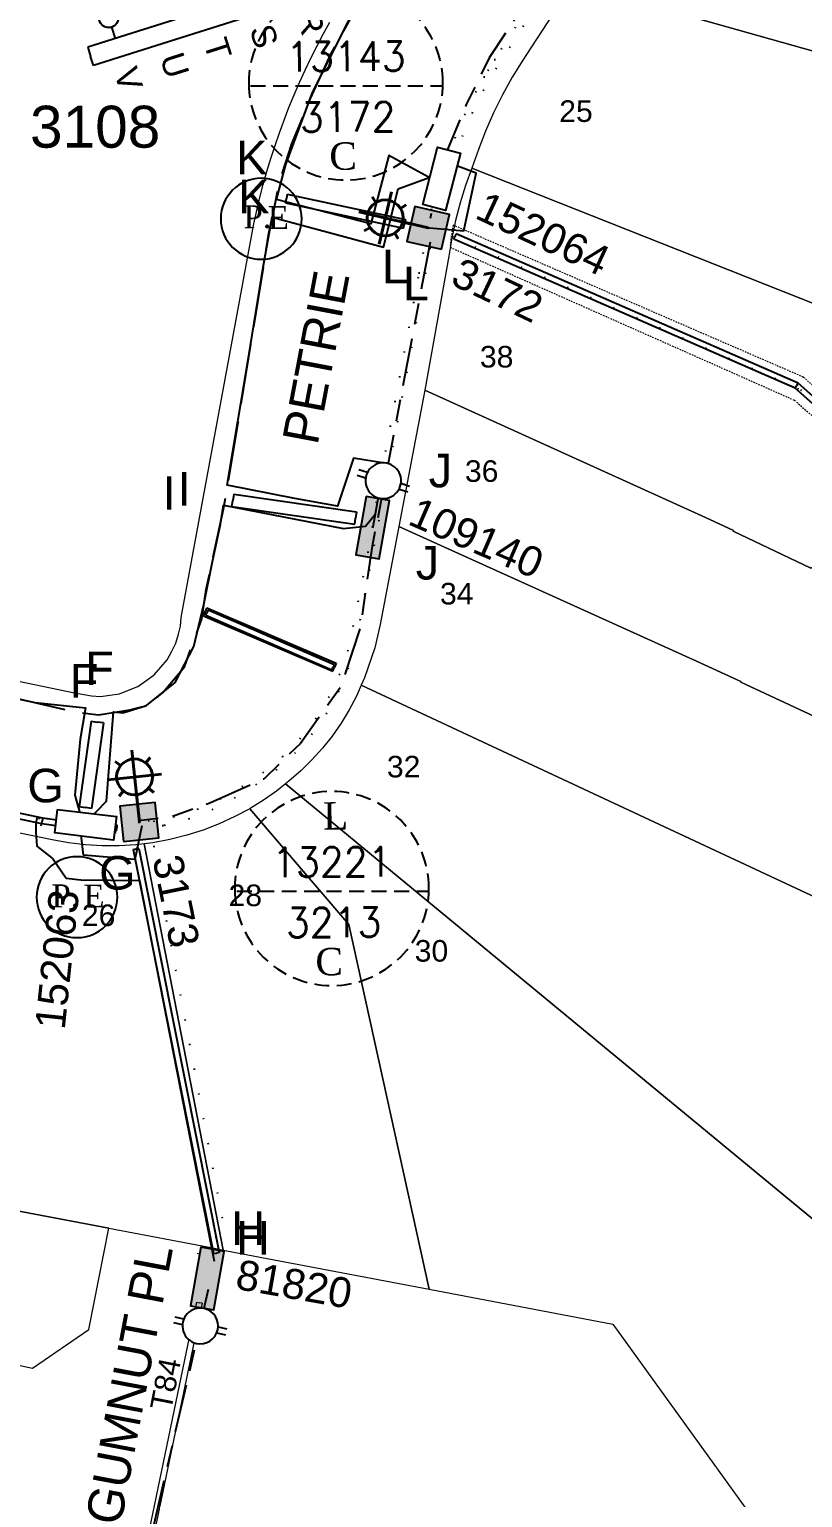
# Model space of a CAD drawing. Header units: metres. Extents: x -1 to 596445, y -2 to 12531291.
# Drawn here: x 298031.9 to 298096.4, y 6265436 to 6265558.5 of the extents above; entities that cross this region are included whole.
import ezdxf
from ezdxf.enums import TextEntityAlignment as Align

# ---------------------------------------------------------------- set-up
doc = ezdxf.new("R2010")
doc.units = ezdxf.units.M
for name, pattern in [('Cable Exist UG', [8.2, 4, -1.2, 1.8, -1.2]), ('Cable Remove', [2, 0, -2]), ('HIDDEN', [0.375, 0.25, -0.125]), ('HIDDEN2', [0.1875, 0.125, -0.0625]), ('IE Trench LV', [6.5, 5, -1.5]), ('IECLCHAINA', [8.2, 4, -1.2, 1.8, -1.2])]:
    doc.linetypes.add(name, pattern=pattern)
doc.layers.get('0').update_dxf_attribs({"color": 6})
for name, color, linetype in [('_User_LV_Exist', 7, 'Continuous'), ('Duct_SP_NEW', 2, 'Continuous'), ('Equip_LV_EXT', 7, 'Continuous'), ('Equip_LV_NEW', 2, 'Continuous'), ('Equip_SP_SL_EXT', 7, 'Continuous'), ('Mains_LV_EXT', 7, 'Continuous'), ('Mains_LV_NEW_T84', 2, 'Continuous'), ('Mains_SL_EXT', 7, 'Continuous'), ('Notes', 7, 'Continuous'), ('Notes_LV_MISC', 7, 'Continuous'), ('Notes_SL_MISC', 7, 'Continuous'), ('Notes_SP_MISC', 7, 'Continuous'), ('Sub_LV_EXT', 7, 'Continuous'), ('SupportsUG_SP_LV_EXT', 7, 'Continuous'), ('SupportsUG_SP_LV_NEW', 2, 'Continuous'), ('SupportsUG_SP_LV_SL_EXT', 7, 'Continuous'), ('Trench_SP_NEW', 2, 'Continuous'), ('UG_Details_SP_MISC', 7, 'Continuous')]:
    doc.layers.add(name, color=color, linetype=linetype)
doc.layers.add('Cadastre Land Parcels_SP_EXT', color=9, linetype='Continuous', lineweight=5)
doc.layers.add('Cadastre Other Property_SP_EXT', color=9, linetype='HIDDEN', lineweight=5)
doc.styles.add('AR12', font='Simplex')
doc.styles.add('COLUMN_LABEL', font='arial.ttf')
doc.styles.add('iecARIAL', font='arial.ttf', dxfattribs={"height": 2})
doc.styles.add('iecNAME', font='times.ttf')
doc.styles.add('ITALICT', font='ITALICT')
doc.styles.add('POLE_LABEL', font='arial.ttf')
doc.styles.get("Standard").update_dxf_attribs({"font": 'arial.ttf'})
doc.linetypes.add('Cable New UG', pattern='A,7,-0.25,["x",Standard,S=2,R=0,X=0.2,Y=-0.8],-2.1', length=9.35)
doc.linetypes.add('Cable V', pattern='A,7.2,-0.45,["V",Standard,S=1.5,R=0,X=0,Y=-0.7],-1.8', length=9.45)

# ---------------------------------------------------------------- blocks, each defined once
blk = doc.blocks.new('COLUMN_EXT')
blk.add_hatch(color=256).paths.add_polyline_path([(-1.49, 1.48), (-1.49, -1.49), (1.48, -1.49), (1.48, 1.48)])
blk.add_lwpolyline([(-1.49, -1.49), (1.48, -1.49), (1.48, 1.48), (-1.49, 1.48)], close=True)
for tag, height, style, flags, p in [('ASSET_NUM', 2.5, 'COLUMN_LABEL', 8, (2, 2)), ('STRUCTURE_PLANT_NUMBER', 0.2, 'POLE_LABEL', 9, (1.81, 0.03)), ('STREET_CODE', 0.2, 'COLUMN_LABEL', 9, (1.81, -0.2))]:
    blk.add_attdef(tag, text='', height=height, dxfattribs=dict(style=style, flags=flags)).set_placement(p, align=Align.MIDDLE_LEFT)
at = {"flags": 9}
for tag, p in [('COLUMN_TYPE', (1.81, -0.4)), ('OWNED_BY', (1.81, -0.6)), ('STATE', (1.81, -0.8)), ('USAGE', (1.81, -1)), ('LEGEND', (1.81, -1.2)), ('STREETNAME', (1.81, -1.6)), ('SUBURB', (1.81, -1.8)), ('LOCATION', (1.81, -1.4)), ('NOTES', (1.81, -2))]:
    blk.add_attdef(tag, text='', height=0.2, dxfattribs=at).set_placement(p, align=Align.MIDDLE_LEFT)
at = {"flags": 1}
blk.add_attdef('Z', (1.81, -2.35), '', height=0.2, dxfattribs=at)
blk = doc.blocks.new('PILLAR_EXT')
blk.add_hatch(color=256).paths.add_polyline_path([(-2.475, 0.99), (-2.475, -0.99), (2.475, -0.99), (2.475, 0.99)])
blk.add_lwpolyline([(-2.475, -0.99), (2.475, -0.99), (2.475, 0.99), (-2.475, 0.99)], close=True)
at = {"style": 'iecARIAL', "flags": 8}
blk.add_attdef('ASSET_NUM', (1.5, 3.5), '', height=2.5, dxfattribs=at)
for tag, p, flags in [('OWNED_BY', (0, -0.2), 9), ('STATE', (0, -0.4), 9), ('SUPPORT_TYPE', (0, -0.6), 9), ('USAGE', (0, -0.8), 9), ('LEGEND', (0, -1), 9), ('LOCATION', (0, -1.2), 9), ('NOTES', (0, -1.4), 9), ('STREETNAME', (0, -1.8), 9), ('SUBURB', (0, -2), 1), ('PARENT', (0, -1.6), 9)]:
    blk.add_attdef(tag, p, '', height=0.2, dxfattribs=dict(flags=flags))
blk = doc.blocks.new('*U179')
at = {"lineweight": 40}
for p, q in [((-2.01, 5.06), (-1.57, 4.7)), ((-0.16, 1.52), (-0.64, 6)), ((0.89, 5.37), (0.54, 4.93)), ((-2.64, 3.52), (1.84, 4)), ((-1.7, 2.16), (-1.34, 2.59)), ((1.2, 2.47), (0.77, 2.82)), ((0, 0), (-0.24, 2.27))]:
    blk.add_line(p, q, dxfattribs=at)
blk.add_circle((-0.4, 3.76), 1.5, dxfattribs=at)
at = {"style": 'iecARIAL', "flags": 8}
blk.add_attdef('ASSET_NUM', (1.5, 1.5), '', height=2.5, dxfattribs=at)
for tag, p, height, flags in [('CONSTRUCTED_VOLTAGE', (0.98, -0.65), 0.2, 9), ('CONTROL_TYPE', (0.98, -0.85), 0.2, 9), ('LANTERN_PURPOSE', (0.98, -1.05), 0.2, 9), ('LANTERN_TYPE', (0.98, -1.25), 0.2, 9), ('LNUMBER', (2.18, -3.25), 2.5, 8), ('OPERATING_VOLTAGE', (0.98, -1.65), 0.2, 9), ('ORIENTATION', (0.98, -1.85), 0.2, 9), ('OWNED_BY', (0.98, -2.05), 0.2, 9), ('STATE', (0.98, -2.25), 0.2, 9), ('NO_PHASES', (0.98, -1.45), 0.2, 9), ('USAGE', (0.98, -2.45), 0.2, 9), ('CEXIST', (0.98, -2.65), 0.2, 9), ('CNEW', (0.98, -2.85), 0.2, 9), ('CNUMBER', (0.98, -3.05), 0.2, 9), ('CREMOVE', (0.98, -3.25), 0.2, 9), ('CREPLACE', (0.98, -3.45), 0.2, 9), ('LKINGHEIGHT', (0.98, -3.65), 0.2, 9), ('LBRACKET', (0.98, -3.85), 0.2, 9), ('LBRACKETVOCAB', (0.98, -4.05), 0.2, 9), ('LCATEGORY', (0.98, -4.25), 0.2, 9), ('LCHARGE1', (0.98, -4.45), 0.2, 9), ('LCHARGE1PERCENT', (0.98, -4.65), 0.2, 9), ('LCHARGE2', (0.98, -4.85), 0.2, 9), ('LCHARGE2PERCENT', (0.98, -5.05), 0.2, 9), ('LCHARGE3', (0.98, -5.25), 0.2, 9), ('LCHARGE3PERCENT', (0.98, -5.45), 0.2, 9), ('LEXIST', (0.98, -5.65), 0.2, 9), ('LLAMP', (0.98, -5.85), 0.2, 9), ('LLAMPVOCAB', (0.98, -6.05), 0.2, 9), ('LMAST', (0.98, -6.25), 0.2, 9), ('LMASTVOCAB', (0.98, -6.45), 0.2, 9), ('LNEW', (0.98, -6.65), 0.2, 9), ('LANTNUMBER', (0.98, -6.85), 0.2, 9), ('LOUTREACH', (0.98, -7.25), 0.2, 9), ('LOUTREACHVOCAB', (0.98, -7.45), 0.2, 9), ('LRATECODE', (0.98, -7.65), 0.2, 9), ('LREMOVE', (0.98, -7.85), 0.2, 9), ('LREPLACE', (0.98, -8.05), 0.2, 9), ('LTYPE', (0.98, -8.25), 0.2, 9), ('LTYPEVOCAB', (0.98, -8.45), 0.2, 9), ('LEGEND', (0.98, -8.65), 0.2, 9), ('STREETNAME', (0.98, -9.25), 0.2, 9), ('SUBURB', (0.98, -9.45), 0.2, 1), ('LOCATION', (0.98, -8.85), 0.2, 9), ('NOTES', (0.98, -9.05), 0.2, 9)]:
    blk.add_attdef(tag, p, '', height=height, dxfattribs=dict(flags=flags))
blk = doc.blocks.new('*U178')
at = {"lineweight": 40}
for p, q in [((-4.67, 2.58), (-4.37, 2.11)), ((-4.09, -1.36), (-3.07, 3.02)), ((-1.39, 0.32), (-5.77, 1.34)), ((-1.83, 1.92), (-2.3, 1.62)), ((-5.33, -0.26), (-4.85, 0.04)), ((0, 0), (-2.12, 0.49)), ((-2.49, -0.92), (-2.78, -0.44))]:
    blk.add_line(p, q, dxfattribs=at)
blk.add_circle((-3.58, 0.83), 1.5, dxfattribs=at)
at = {"style": 'iecARIAL', "flags": 8}
blk.add_attdef('ASSET_NUM', (1.5, 1.5), '', height=2.5, dxfattribs=at)
for tag, p, height, flags in [('CONSTRUCTED_VOLTAGE', (0.98, -0.65), 0.2, 9), ('CONTROL_TYPE', (0.98, -0.85), 0.2, 9), ('LANTERN_PURPOSE', (0.98, -1.05), 0.2, 9), ('LANTERN_TYPE', (0.98, -1.25), 0.2, 9), ('LNUMBER', (2.18, -3.25), 2.5, 8), ('OPERATING_VOLTAGE', (0.98, -1.65), 0.2, 9), ('ORIENTATION', (0.98, -1.85), 0.2, 9), ('OWNED_BY', (0.98, -2.05), 0.2, 9), ('STATE', (0.98, -2.25), 0.2, 9), ('NO_PHASES', (0.98, -1.45), 0.2, 9), ('USAGE', (0.98, -2.45), 0.2, 9), ('CEXIST', (0.98, -2.65), 0.2, 9), ('CNEW', (0.98, -2.85), 0.2, 9), ('CNUMBER', (0.98, -3.05), 0.2, 9), ('CREMOVE', (0.98, -3.25), 0.2, 9), ('CREPLACE', (0.98, -3.45), 0.2, 9), ('LKINGHEIGHT', (0.98, -3.65), 0.2, 9), ('LBRACKET', (0.98, -3.85), 0.2, 9), ('LBRACKETVOCAB', (0.98, -4.05), 0.2, 9), ('LCATEGORY', (0.98, -4.25), 0.2, 9), ('LCHARGE1', (0.98, -4.45), 0.2, 9), ('LCHARGE1PERCENT', (0.98, -4.65), 0.2, 9), ('LCHARGE2', (0.98, -4.85), 0.2, 9), ('LCHARGE2PERCENT', (0.98, -5.05), 0.2, 9), ('LCHARGE3', (0.98, -5.25), 0.2, 9), ('LCHARGE3PERCENT', (0.98, -5.45), 0.2, 9), ('LEXIST', (0.98, -5.65), 0.2, 9), ('LLAMP', (0.98, -5.85), 0.2, 9), ('LLAMPVOCAB', (0.98, -6.05), 0.2, 9), ('LMAST', (0.98, -6.25), 0.2, 9), ('LMASTVOCAB', (0.98, -6.45), 0.2, 9), ('LNEW', (0.98, -6.65), 0.2, 9), ('LANTNUMBER', (0.98, -6.85), 0.2, 9), ('LOUTREACH', (0.98, -7.25), 0.2, 9), ('LOUTREACHVOCAB', (0.98, -7.45), 0.2, 9), ('LRATECODE', (0.98, -7.65), 0.2, 9), ('LREMOVE', (0.98, -7.85), 0.2, 9), ('LREPLACE', (0.98, -8.05), 0.2, 9), ('LTYPE', (0.98, -8.25), 0.2, 9), ('LTYPEVOCAB', (0.98, -8.45), 0.2, 9), ('LEGEND', (0.98, -8.65), 0.2, 9), ('STREETNAME', (0.98, -9.25), 0.2, 9), ('SUBURB', (0.98, -9.45), 0.2, 1), ('LOCATION', (0.98, -8.85), 0.2, 9), ('NOTES', (0.98, -9.05), 0.2, 9)]:
    blk.add_attdef(tag, p, '', height=height, dxfattribs=dict(flags=flags))
blk = doc.blocks.new('PILLAR_NEW')
for tag, height, flags, p in [('ASSET_NUM', 2.5, 8, (2, 4)), ('STREET_CODE', 0.2, 9, (1.5, 2)), ('OWNED_BY', 0.2, 9, (1.5, 1.8))]:
    blk.add_attdef(tag, text='', height=height, dxfattribs=dict(flags=flags)).set_placement(p, align=Align.MIDDLE_LEFT)
blk.add_wipeout([(-2.47, 0.99), (2.47, 0.99), (2.47, -0.99), (-2.47, -0.99)])
at = {"lineweight": -3}
blk.add_lwpolyline([(-2.47, 0.99), (2.47, 0.99), (2.47, -0.99), (-2.47, -0.99)], close=True, dxfattribs=at)
for tag, flags, p in [('OPERATED_BY', 9, (1.5, 1.6)), ('STATE', 9, (1.5, 1.2)), ('MAINTAINED_BY', 9, (1.5, 1.4)), ('SUPPORT_TYPE', 9, (1.5, 1)), ('SUBURB', 9, (1.5, 0.2)), ('STREETNAME', 9, (1.5, 0)), ('USAGE', 9, (1.5, 0.8)), ('LEGEND', 9, (1.5, 0.6)), ('PARENT', 9, (1.5, 0.4)), ('Z', 1, (1.5, -0.6)), ('LOCATION', 9, (1.5, -0.2)), ('NOTES', 9, (1.5, -0.4))]:
    blk.add_attdef(tag, text='', height=0.2, dxfattribs=dict(flags=flags)).set_placement(p, align=Align.MIDDLE_LEFT)
blk = doc.blocks.new('LV_UG_DFUSE_CLOSED_EXT')
for points in [[(1, 0), (0, 0)], [(5.04, 0.73), (2.16, -0.72)], [(5.05, -0.71), (2.16, 0.72)], [(6.2, 0.01), (7.2, 0.01)]]:
    blk.add_lwpolyline(points)
for centre in [(1.8, 0), (5.4, 0.01)]:
    blk.add_circle(centre, 0.8)
at = {"flags": 9}
for tag, p in [('ACTUAL_STATUS', (0, 0)), ('CONSTRUCTED_VOLTAGE', (0, -0.2)), ('OPERATING_VOLTAGE', (0, -0.6)), ('ORIENTATION', (0, -0.8)), ('STATE', (0, -1)), ('SWITCH_TYPE', (0, -1.2)), ('NO_PHASES', (0, -0.4)), ('USAGE', (0, -1.4)), ('NOTES', (0, -1.6))]:
    blk.add_attdef(tag, text='', height=0.2, dxfattribs=at).set_placement(p, align=Align.MIDDLE_LEFT)
at = {"flags": 1}
blk.add_attdef('Z', (0, 0), '', height=0.2, dxfattribs=at)
blk = doc.blocks.new('*U196')
at = {"layer": 'Sub_LV_EXT'}
for p, q in [((-1.6, 0), (-1.6, 20.8)), ((-1.6, 20.8), (-0.8, 20.8)), ((0, 20.8), (-0.8, 20.8)), ((0, 0), (0, 20.8)), ((-1.6, 0), (-0.8, 0)), ((0, 0), (-0.8, 0))]:
    blk.add_line(p, q, dxfattribs=at)
blk = doc.blocks.new('*U201')
for tag, p, flags in [('OPERATING_VOLTAGE', (1.08, -1.64), 9), ('NO_PHASES', (1.07, -1.92), 9), ('CONSTRUCTED_VOLTAGE', (1.07, -2.19), 9), ('ACTUAL_STATUS', (1.09, -2.43), 9), ('OPERATED_BY', (1.05, -2.9), 9), ('ORIENTATION', (1.06, -3.43), 9), ('OWNED_BY', (1.06, -3.19), 9), ('USAGE', (1.07, -3.68), 9), ('MAINTAINED_BY', (1.07, -2.66), 9), ('STATE', (1.05, -4.13), 9), ('SWITCH_TYPE', (1.05, -4.38), 9), ('Z', (1.06, -4.88), 9), ('LEGEND', (1.06, -4.64), 9), ('NOTES', (1.07, -3.88), 1)]:
    blk.add_attdef(tag, p, '', height=0.2, dxfattribs=dict(flags=flags))
blk.add_wipeout([(-0.69, 5.71), (-0.8, 5.56), (-0.88, 5.39), (-0.95, 5.22), (-0.99, 5.03), (-1.01, 4.85), (-1.01, 4.66), (-0.98, 4.47), (-0.93, 4.29), (-0.86, 4.12), (-0.77, 3.96), (-0.66, 3.81), (-0.52, 3.67), (-0.38, 3.56), (-0.22, 3.46), (-0.05, 3.38), (0.13, 3.33), (0.32, 3.29), (0.51, 3.29), (0.69, 3.3), (0.88, 3.34), (1.05, 3.4), (1.22, 3.48), (1.38, 3.59), (1.52, 3.71), (1.65, 3.85), (1.75, 4), (1.84, 4.17), (1.91, 4.34), (1.95, 4.53), (1.97, 4.71), (1.97, 4.9), (1.94, 5.09), (1.89, 5.27), (1.82, 5.44), (1.73, 5.6), (1.61, 5.75), (1.48, 5.89), (1.34, 6), (1.18, 6.1), (1, 6.18), (0.82, 6.23), (0.64, 6.27), (0.45, 6.27), (0.27, 6.26), (0.08, 6.22), (-0.1, 6.16), (-0.26, 6.08), (-0.42, 5.97), (-0.56, 5.85)])
for p, q in [((0.23, 6.25), (0.23, 7)), ((0.73, 6.25), (0.73, 7)), ((0.23, 3.31), (0.23, 2.56)), ((0.73, 3.31), (0.73, 2.56))]:
    blk.add_line(p, q)
blk.add_lwpolyline([(1.97, 4.78, 1), (-1.01, 4.78, 1)], format="xyb", close=True)

msp = doc.modelspace()

# ---------------------------------------------------------------- linework, layer by layer
at = {"layer": '_User_LV_Exist', "color": 7, "linetype": 'Cable Exist UG', "flags": 128}
msp.add_lwpolyline([(298046.85, 6265453.39), (298039.88, 6265423.32)], dxfattribs=at)
at = {"layer": 'Cadastre Land Parcels_SP_EXT', "linetype": 'Continuous'}
for points in [[(298131.35, 6265555.05), (298134.87, 6265564.48), (298087.16, 6265577.73), (298085.19, 6265574.67), (298077.26, 6265562.37), (298128.67, 6265547.89), (298131.35, 6265555.05)], [(298124.47, 6265539.13), (298127.15, 6265543.82), (298128.67, 6265547.89), (298077.26, 6265562.37), (298073.4, 6265556.42), (298073.1, 6265555.96), (298072.21, 6265554.52), (298071.4, 6265553.05), (298070.65, 6265551.56), (298069.98, 6265550.04), (298069.38, 6265548.51), (298068.84, 6265546.95), (298117.83, 6265527.53), (298124.47, 6265539.13)], [(298112.19, 6265517.63), (298117.83, 6265527.53), (298068.84, 6265546.95), (298068.32, 6265545.5), (298067.86, 6265544.04), (298067.48, 6265542.57), (298067.17, 6265541.09), (298066.93, 6265539.6), (298064.91, 6265528.43), (298088.34, 6265517.79), (298090.66, 6265516.71), (298090.63, 6265516.65), (298097.11, 6265513.57), (298097.13, 6265513.62), (298098.89, 6265512.8), (298110.41, 6265507.54), (298110.95, 6265510.61), (298112.19, 6265517.63)], [(298090.63, 6265516.65), (298090.66, 6265516.71), (298088.34, 6265517.79), (298064.91, 6265528.43), (298062.74, 6265517.05), (298087.59, 6265505.82), (298091.29, 6265504.11), (298091.27, 6265504.06), (298097.8, 6265501.03), (298097.83, 6265501.08), (298098.24, 6265500.88), (298108.39, 6265495.97), (298110.41, 6265507.54), (298098.89, 6265512.8), (298097.13, 6265513.62), (298097.11, 6265513.57), (298090.63, 6265516.65)], [(298091.27, 6265504.06), (298091.29, 6265504.11), (298087.59, 6265505.82), (298062.74, 6265517.05), (298061.19, 6265508.87), (298060.74, 6265506.92), (298059.87, 6265504.42), (298059.59, 6265503.81), (298105.99, 6265482.15), (298108.39, 6265495.97), (298098.24, 6265500.88), (298097.83, 6265501.08), (298097.8, 6265501.03), (298091.27, 6265504.06)], [(298103.08, 6265464.83), (298105.33, 6265477.97), (298105.99, 6265482.15), (298059.59, 6265503.81), (298059.29, 6265503.08), (298059.21, 6265502.9), (298058.6, 6265501.75), (298057.93, 6265500.63), (298057.18, 6265499.56), (298056.37, 6265498.54), (298055.5, 6265497.57), (298054.57, 6265496.65), (298053.58, 6265495.79), (298053.29, 6265495.57), (298101.4, 6265455.86), (298103.08, 6265464.83)], [(298098.6, 6265439.78), (298100.82, 6265452.56), (298101.4, 6265455.86), (298053.29, 6265495.57), (298052.55, 6265494.97), (298051.46, 6265494.21), (298050.34, 6265493.51), (298050.32, 6265493.5), (298058.57, 6265483.85), (298065.28, 6265453.4), (298080.61, 6265450.48), (298096.6, 6265428.33), (298098.6, 6265439.78)], [(298065.28, 6265453.4), (298058.57, 6265483.85), (298050.32, 6265493.5), (298049.07, 6265492.84), (298047.76, 6265492.24), (298046.42, 6265491.72), (298045.05, 6265491.29), (298043.65, 6265490.94), (298042.23, 6265490.66), (298041.49, 6265490.57), (298048.09, 6265456.68), (298065.28, 6265453.4)], [(298023.53, 6265461.35), (298038.54, 6265458.5), (298047.37, 6265456.82), (298048.09, 6265456.68), (298041.49, 6265490.57), (298040.81, 6265490.49), (298039.4, 6265490.4), (298037.99, 6265490.4), (298036.59, 6265490.48), (298035.19, 6265490.65), (298033.81, 6265490.9), (298029.9, 6265491.72), (298023.53, 6265461.35)], [(298036.88, 6265450.05), (298038.54, 6265458.5), (298023.53, 6265461.35), (298015.5, 6265462.88), (298012.44, 6265446.85), (298019.36, 6265445.52), (298018.65, 6265441.77), (298024.71, 6265440.55), (298024.72, 6265440.6), (298028.29, 6265439.96), (298029.74, 6265447.34), (298032.18, 6265446.81), (298036.88, 6265450.05)]]:
    msp.add_lwpolyline(points, close=True, dxfattribs=at)
msp.add_lwpolyline([(298021.1, 6265506.21), (298035.69, 6265503.16), (298037.09, 6265502.91), (298037.86, 6265502.85), (298038.62, 6265502.96), (298038.62, 6265502.96), (298039.43, 6265503.08), (298040.18, 6265503.39), (298040.96, 6265503.7), (298041.64, 6265504.18), (298042.33, 6265504.67), (298042.88, 6265505.3), (298043.42, 6265505.91), (298043.8, 6265506.63), (298044.15, 6265507.32), (298044.35, 6265508.06), (298044.54, 6265508.74), (298044.58, 6265509.46), (298050.66, 6265542.31), (298050.89, 6265543.41), (298051.16, 6265544.5), (298051.43, 6265545.59), (298051.74, 6265546.67), (298052.07, 6265547.76), (298052.42, 6265548.83), (298052.78, 6265549.9), (298053.18, 6265550.95), (298053.58, 6265552.01), (298054.01, 6265553.05), (298054.45, 6265554.09), (298054.93, 6265555.11), (298055.41, 6265556.13), (298055.92, 6265557.14), (298056.43, 6265558.13), (298056.98, 6265559.11)], dxfattribs=at)
at = {"layer": 'Cadastre Other Property_SP_EXT', "linetype": 'HIDDEN2'}
msp.add_lwpolyline([(298067.03, 6265540.34), (298095.76, 6265527.58), (298127.3, 6265499.79), (298146.2, 6265493.77), (298158.19, 6265491.47), (298158.68, 6265493.48), (298146.77, 6265495.7), (298128.37, 6265501.51), (298096.49, 6265529.51), (298067.27, 6265542.19), (298067.08, 6265541.03), (298067.03, 6265540.34)], close=True, dxfattribs=at)
at = {"layer": 'Duct_SP_NEW'}
for p, q in [((298048.82, 6265518.71), (298048.9, 6265519.22)), ((298048.97, 6265519.74), (298048.9, 6265519.22)), ((298059.07, 6265517.24), (298059.14, 6265517.75)), ((298037.08, 6265500.79), (298037.59, 6265500.72)), ((298038.11, 6265500.65), (298037.59, 6265500.72))]:
    msp.add_line(p, q, dxfattribs=at)
at = {"layer": 'Mains_LV_EXT', "linetype": 'Cable Remove', "flags": 128}
for points in [[(298046.23, 6265575.92), (298054.73, 6265581.38), (298060.48, 6265577.5), (298060.48, 6265577.5), (298063.28, 6265575.49), (298064.71, 6265568.34), (298071.74, 6265564.02), (298073.46, 6265560.29), (298070.76, 6265556.01), (298070.76, 6265556.01), (298069.87, 6265554.56), (298069.87, 6265554.56), (298069.13, 6265553.23), (298068.51, 6265551.98), (298067.94, 6265550.73), (298067.35, 6265549.28), (298066.69, 6265547.51), (298066.14, 6265545.93), (298065.66, 6265544.37), (298065.46, 6265543.55), (298065.19, 6265541.96)], [(298065.19, 6265541.96), (298064.43, 6265538.2), (298064.43, 6265538.2), (298061.34, 6265521.77)], [(298065.19, 6265541.96), (298067.26, 6265541.19), (298096.27, 6265528.45)], [(298096.27, 6265528.45), (298127.25, 6265502.3), (298146.17, 6265496.68), (298158.25, 6265492.49), (298159.97, 6265489.83)], [(298060.56, 6265516.95), (298061.34, 6265521.85)], [(298041.1, 6265492.39), (298039.14, 6265492.05), (298039.14, 6265492.05), (298037.74, 6265491.98), (298036.42, 6265492.01), (298035.13, 6265492.15), (298033.83, 6265492.38), (298030.1, 6265493.4), (298019.12, 6265495.71), (298018.59, 6265495.82), (298017.57, 6265496.09), (298015.93, 6265496.58), (298014.33, 6265497.16), (298012.79, 6265497.87), (298011.3, 6265498.7), (298009.88, 6265499.62), (298008.7, 6265500.45), (298008.14, 6265500.85), (298007.56, 6265501.27), (298006.38, 6265502.1), (298005.25, 6265503.03), (298004.2, 6265504.06), (298003.22, 6265505.18), (298002.33, 6265506.38), (298001.5, 6265507.65), (298000.7, 6265508.92), (298000.2, 6265509.76), (297999.95, 6265510.19), (297999.19, 6265511.45), (297998.53, 6265512.7), (297997.99, 6265513.98), (297997.56, 6265515.28), (297997.24, 6265516.63), (297996.9, 6265518.24), (297996.48, 6265520.34)], [(298060.58, 6265517.01), (298058.8, 6265508.09), (298058.36, 6265506.2), (298057.83, 6265504.76), (298057.23, 6265503.4), (298057.18, 6265503.3), (298056.63, 6265502.28), (298056.02, 6265501.3), (298055.36, 6265500.37), (298054.64, 6265499.48), (298053.85, 6265498.61), (298053.02, 6265497.82), (298052.14, 6265497.08), (298051.89, 6265496.89), (298051.2, 6265496.34), (298050.22, 6265495.66), (298049.18, 6265495.03), (298047.97, 6265494.36), (298046.72, 6265493.75), (298045.47, 6265493.25), (298044.22, 6265492.87), (298042.93, 6265492.58), (298041.1, 6265492.39)], [(298042.3, 6265492.5), (298042.31, 6265489.72), (298048.21, 6265458.16), (298046.12, 6265456.87), (298045.79, 6265455.55)]]:
    msp.add_lwpolyline(points, dxfattribs=at)
at = {"layer": 'Mains_LV_NEW_T84', "color": 2, "linetype": 'Cable New UG', "flags": 128}
for points in [[(298038.33, 6265582.3), (298040.85, 6265580.75), (298020.75, 6265551.85), (298013.39, 6265540.85), (298009.3, 6265534.57), (298006.85, 6265529.87), (298005.93, 6265526.55), (298005.98, 6265524.36), (298006.09, 6265522), (298006.38, 6265519.87), (298003.21, 6265518.81), (297999.68, 6265517.9), (297998.81, 6265517.61), (297997.6, 6265516.03), (297997.77, 6265516.02), (297999.2, 6265515.76), (298006.84, 6265517.78), (298007, 6265517.38), (298007.69, 6265515.16), (298009.52, 6265511.87), (298009.6, 6265511.69), (298011.73, 6265509.51), (298015.04, 6265507.04), (298018.17, 6265505.42), (298022.67, 6265504.45), (298027.83, 6265503.31), (298032.39, 6265502.36), (298036.59, 6265501.91), (298036.16, 6265499.3), (298035.72, 6265494.62), (298036.41, 6265492.16), (298036.49, 6265492.21)], [(298054.06, 6265519.39), (298048.42, 6265520.49), (298050.2, 6265531.11), (298051.44, 6265538.67), (298052.18, 6265542.86), (298061.46, 6265540.35), (298062.7, 6265545.23), (298065.29, 6265546.16), (298061.91, 6265547.99), (298060.4, 6265542.3), (298052.55, 6265544.34), (298053.32, 6265547.25), (298055.53, 6265553.25), (298058.53, 6265559.14), (298061.5, 6265564.61), (298063.94, 6265568.8), (298065.45, 6265571.03), (298074.16, 6265565.26), (298076.27, 6265565.05), (298076.81, 6265565.7)], [(298060.6, 6265517.02), (298061.54, 6265522.33), (298058.95, 6265522.75), (298057.64, 6265518.73), (298054.06, 6265519.39)], [(298036.71, 6265492.44), (298038.35, 6265494.12), (298038.93, 6265501.58), (298039.71, 6265501.49), (298041.69, 6265502.11), (298044.09, 6265504.04), (298045.65, 6265507.03), (298046.48, 6265510.54), (298047.17, 6265513.99), (298047.86, 6265517.23), (298048.13, 6265518.82), (298058.13, 6265516.89), (298059.96, 6265517.08), (298060.8, 6265518.1)], [(298033.86, 6265489.38), (298032.56, 6265490.38), (298032.5, 6265491.55), (298032.48, 6265492.09), (298032.51, 6265492.45), (298032.6, 6265492.78), (298036.63, 6265492.23)], [(298033.86, 6265489.38), (298035, 6265487.7), (298036.21, 6265487.56), (298041.11, 6265487.5), (298047.34, 6265455.74)]]:
    msp.add_lwpolyline(points, dxfattribs=at)
at = {"layer": 'Mains_LV_NEW_T84', "color": 2, "linetype": 'Cable V', "flags": 128}
for points in [[(298065.01, 6265541.98), (298068.16, 6265541.72), (298069.19, 6265546.52), (298066.92, 6265547.38)], [(298041.31, 6265492.08), (298040.71, 6265489.27), (298036.43, 6265489.61), (298036.1, 6265492.5)]]:
    msp.add_lwpolyline(points, dxfattribs=at)
at = {"layer": 'Mains_SL_EXT', "linetype": 'Cable Remove', "flags": 128}
for points in [[(298074.96, 6265562.58), (298074.35, 6265560.68), (298074.35, 6265560.68), (298071.15, 6265555.7), (298070.3, 6265554.29), (298069.56, 6265552.96), (298068.96, 6265551.77), (298068.41, 6265550.55), (298067.85, 6265549.16), (298067.19, 6265547.39), (298066.87, 6265546.49), (298066.87, 6265546.49), (298066.63, 6265545.8), (298066.15, 6265544.25), (298066, 6265543.6), (298065.19, 6265541.96)], [(298041.1, 6265492.39), (298043.05, 6265492.1), (298043.05, 6265492.1), (298044.36, 6265492.38), (298045.64, 6265492.78), (298046.92, 6265493.29), (298048.19, 6265493.91), (298049.44, 6265494.61), (298050.5, 6265495.27), (298051.51, 6265495.96), (298052.21, 6265496.5), (298052.47, 6265496.7), (298053.37, 6265497.46), (298054.22, 6265498.28), (298055.03, 6265499.17), (298055.77, 6265500.08), (298056.44, 6265501.03), (298057.07, 6265502.03), (298057.65, 6265503.12), (298057.7, 6265503.24), (298058.3, 6265504.58), (298058.81, 6265505.98), (298059.28, 6265507.95), (298065.26, 6265539.68), (298065.36, 6265540.24), (298065.19, 6265541.96)], [(297996.48, 6265520.34), (297996.44, 6265518.1), (297996.44, 6265518.1), (297996.78, 6265516.46), (297997.09, 6265515.11), (297997.52, 6265513.8), (297998.07, 6265512.51), (297998.75, 6265511.25), (297999.52, 6265509.99), (297999.78, 6265509.54), (298000.3, 6265508.69), (298001.11, 6265507.4), (298001.94, 6265506.09), (298002.85, 6265504.86), (298003.84, 6265503.72), (298004.91, 6265502.67), (298006.05, 6265501.73), (298007.26, 6265500.88), (298007.86, 6265500.46), (298008.42, 6265500.06), (298009.59, 6265499.24), (298011.05, 6265498.28), (298012.56, 6265497.43), (298014.13, 6265496.71), (298015.76, 6265496.12), (298017.44, 6265495.63), (298018.47, 6265495.34), (298019, 6265495.21), (298030.02, 6265492.94), (298033.73, 6265491.89), (298035.05, 6265491.65), (298036.35, 6265491.5), (298037.72, 6265491.48), (298039.15, 6265491.55), (298041.1, 6265492.39)]]:
    msp.add_lwpolyline(points, dxfattribs=at)
at = {"layer": 'Notes_SL_MISC', "linetype": 'HIDDEN2', "ltscale": 10}
for p, q in [((298050.38, 6265553.82), (298066.36, 6265553.82)), ((298049.22, 6265486.62), (298065.2, 6265486.62))]:
    msp.add_line(p, q, dxfattribs=at)
for points in [[(298050.22, 6265554.05, 1), (298066.42, 6265554.05, 1), (298050.22, 6265554.05)], [(298049.06, 6265486.84, 1), (298065.25, 6265486.84, 1), (298049.06, 6265486.84)]]:
    msp.add_lwpolyline(points, format="xyb", dxfattribs=at)
at = {"layer": 'Notes_SL_MISC', "linetype": 'Continuous', "ltscale": 5, "elevation": -29.97}
for points in [[(298047.89, 6265542.72, 1), (298054.64, 6265542.72, 1), (298047.89, 6265542.72)], [(298032.52, 6265486.12, 1), (298039.27, 6265486.12, 1), (298032.52, 6265486.12)]]:
    msp.add_lwpolyline(points, format="xyb", dxfattribs=at)
at = {"layer": 'Trench_SP_NEW', "linetype": 'IE Trench LV', "flags": 128}
msp.add_lwpolyline([(298040.58, 6265582.04), (298030.42, 6265566.68), (298022.13, 6265554), (298014.93, 6265543.3), (298009.7, 6265535.23), (298007.59, 6265531.57), (298006.45, 6265528.94), (298005.84, 6265525.97), (298005.91, 6265523.84), (298005.91, 6265522.8), (298006.32, 6265520), (298006.62, 6265517.96), (298007.66, 6265515.18), (298009.18, 6265512.43), (298011.07, 6265510.12), (298013.95, 6265507.81), (298017.59, 6265505.66), (298020.48, 6265504.92), (298021.99, 6265504.63), (298030.42, 6265502.8), (298035.72, 6265501.58), (298037.7, 6265501.34), (298040.31, 6265501.74), (298041.83, 6265502.14), (298043.04, 6265503.16), (298044.85, 6265505.34), (298045.76, 6265507.79), (298046.31, 6265509.34), (298046.68, 6265511.79), (298048.12, 6265518.5), (298049.34, 6265525.7), (298051.91, 6265541.52), (298052.32, 6265543.38), (298052.63, 6265544.97), (298052.91, 6265546.14), (298053.82, 6265548.98), (298055.35, 6265552.7), (298057.11, 6265556.52), (298059.61, 6265561.05), (298061.67, 6265564.7), (298063.15, 6265567.45), (298065.73, 6265571.37)], dxfattribs=at)
at = {"layer": 'UG_Details_SP_MISC'}
for p, q in [((298053.43, 6265544.77), (298053.36, 6265544.41)), ((298053.43, 6265544.77), (298063.29, 6265542.65)), ((298053.28, 6265544.06), (298053.36, 6265544.41)), ((298053.28, 6265544.06), (298063.14, 6265541.94)), ((298063.14, 6265541.94), (298063.22, 6265542.29)), ((298063.29, 6265542.65), (298063.22, 6265542.29)), ((298067.33, 6265541.02), (298067.43, 6265541.24)), ((298095.8, 6265528.58), (298067.33, 6265541.02)), ((298067.53, 6265541.46), (298067.43, 6265541.24)), ((298096.06, 6265528.99), (298067.53, 6265541.46)), ((298095.8, 6265528.58), (298095.93, 6265528.79)), ((298096.06, 6265528.99), (298095.93, 6265528.79)), ((298127.9, 6265500.86), (298096.06, 6265528.99)), ((298127.65, 6265500.43), (298095.8, 6265528.58)), ((298046.46, 6265509.6), (298046.6, 6265509.94)), ((298046.46, 6265509.6), (298057.25, 6265504.97)), ((298046.74, 6265510.27), (298046.6, 6265509.94)), ((298046.64, 6265509.63), (298046.73, 6265509.85)), ((298057.15, 6265505.06), (298046.64, 6265509.63)), ((298046.83, 6265510.07), (298046.73, 6265509.85)), ((298046.74, 6265510.27), (298057.53, 6265505.63)), ((298057.34, 6265505.5), (298046.83, 6265510.07)), ((298057.34, 6265505.5), (298057.25, 6265505.28)), ((298057.53, 6265505.63), (298057.39, 6265505.3)), ((298057.15, 6265505.06), (298057.25, 6265505.28)), ((298057.25, 6265504.97), (298057.39, 6265505.3)), ((298033.04, 6265492.71), (298029.32, 6265493.49)), ((298032.95, 6265492.24), (298029.24, 6265493.02)), ((298032.95, 6265492.24), (298033, 6265492.47)), ((298036.29, 6265491.77), (298032.95, 6265492.24)), ((298033.04, 6265492.71), (298033, 6265492.47)), ((298036.33, 6265492.25), (298033.04, 6265492.71)), ((298036.29, 6265491.77), (298036.31, 6265492.01)), ((298036.33, 6265492.25), (298036.31, 6265492.01)), ((298039.22, 6265492.14), (298036.33, 6265492.25)), ((298039.22, 6265492.14), (298039.21, 6265491.9)), ((298039.2, 6265491.66), (298036.29, 6265491.77)), ((298039.2, 6265491.66), (298039.21, 6265491.9)), ((298040.58, 6265490.09), (298040.82, 6265490.14)), ((298040.58, 6265490.09), (298047.28, 6265456.38)), ((298041.06, 6265490.18), (298040.82, 6265490.14)), ((298041.06, 6265490.18), (298047.75, 6265456.47)), ((298047.28, 6265456.38), (298047.52, 6265456.42)), ((298047.75, 6265456.47), (298047.52, 6265456.42))]:
    msp.add_line(p, q, dxfattribs=at)
at = {"layer": 'UG_Details_SP_MISC', "lineweight": 0}
for p, q in [((298045.86, 6265452.33), (298039.42, 6265421.41)), ((298046.33, 6265452.24), (298039.89, 6265421.31)), ((298045.86, 6265452.33), (298046.09, 6265452.28)), ((298046.33, 6265452.24), (298046.09, 6265452.28))]:
    msp.add_line(p, q, dxfattribs=at)
at = {"layer": 'UG_Details_SP_MISC', "color": 7, "linetype": 'Cable Exist UG', "flags": 128}
for points in [[(298076.16, 6265565.06), (298072.94, 6265560.13), (298070.28, 6265556.14), (298068.36, 6265552.24), (298066.81, 6265548.49), (298065.82, 6265544.9), (298065.37, 6265542.74)], [(298065.35, 6265540.77), (298061.31, 6265519.42), (298060.51, 6265515.4), (298059.52, 6265508.55), (298057.88, 6265503.61), (298054.54, 6265498.95), (298051.47, 6265495.97), (298046.97, 6265493.97), (298043.82, 6265492.82), (298041.03, 6265492.5)]]:
    msp.add_lwpolyline(points, dxfattribs=at)

# ---------------------------------------------------------------- block references
at = {"layer": 'Equip_LV_EXT', "linetype": 'Cable New UG', "rotation": 107.5778443514831}
for name, p in [('LV_UG_DFUSE_CLOSED_EXT', (298039.08, 6265557.75)), ('*U196', (298056.62, 6265563.31))]:
    msp.add_blockref(name, p, dxfattribs=at)
at = {"layer": 'Equip_SP_SL_EXT'}
for name, p in [('*U178', (298065.19, 6265541.96)), ('*U179', (298041.1, 6265492.39))]:
    msp.add_blockref(name, p, dxfattribs=at)
at = {"layer": 'SupportsUG_SP_LV_EXT'}
ref = msp.add_blockref('PILLAR_EXT', (298060.56, 6265516.95), dxfattribs=dict(at, rotation=259.9351899840103))
ref.add_attrib('ASSET_NUM', '109140', dxfattribs={"layer": '0', "height": 2.5, "rotation": 336.5949, "style": 'iecARIAL'}).set_placement((298063.88, 6265518.42), align=Align.MIDDLE_LEFT)
ref = msp.add_blockref('PILLAR_EXT', (298046.76, 6265454.3), dxfattribs=dict(at, rotation=259.9351899840103))
ref.add_attrib('ASSET_NUM', '81820', dxfattribs={"layer": '0', "height": 2.5, "rotation": 350, "style": 'iecARIAL'}).set_placement((298049.23, 6265454.69), align=Align.MIDDLE_LEFT)
at = {"layer": 'SupportsUG_SP_LV_SL_EXT'}
ref = msp.add_blockref('COLUMN_EXT', (298065.19, 6265541.96), dxfattribs=dict(at, rotation=77.2040620908987))
ref.add_attrib('ASSET_NUM', '3172', dxfattribs={"layer": '0', "height": 2.5, "rotation": 334.5833, "style": 'COLUMN_LABEL'}).set_placement((298068.01, 6265539.56), align=Align.TOP_LEFT)
ref = msp.add_blockref('COLUMN_EXT', (298041.1, 6265492.39), dxfattribs=dict(at, rotation=5.837548581099185))
ref.add_attrib('ASSET_NUM', '3173', dxfattribs={"layer": '0', "height": 2.5, "rotation": 281.4226, "style": 'COLUMN_LABEL'}).set_placement((298044.63, 6265489.85), align=Align.TOP_LEFT)

# ---------------------------------------------------------------- texts
at = {"layer": 'Cadastre Land Parcels_SP_EXT'}
for s, p in [('25', (298076.13, 6265550.8)), ('38', (298069.51, 6265530.31)), ('36', (298068.26, 6265520.77)), ('34', (298066.18, 6265510.54)), ('32', (298061.75, 6265496.11)), ('28', (298048.54, 6265485.37)), ('26', (298036.3, 6265483.71)), ('30', (298064.07, 6265480.74))]:
    msp.add_text(s, height=1.8, dxfattribs=at).set_placement(p)
at = {"layer": 'Equip_LV_EXT', "char_height": 2, "width": 1.1319, "attachment_point": 1, "rotation": 287.5778, "style": 'iecARIAL'}
for s, insert in [('R', (298056.02, 6265560.38)), ('S', (298052.18, 6265559.15)), ('T', (298048.33, 6265558.02)), ('U', (298044.7, 6265556.79)), ('V', (298040.86, 6265555.57))]:
    msp.add_mtext(s, dxfattribs=dict(at, insert=insert))
at = {"layer": 'Mains_LV_EXT'}
msp.add_text('T84', height=1.8, rotation=78.9424, dxfattribs=at).set_placement((298043.74, 6265443.2))
at = {"layer": 'Notes', "insert": (298055.83, 6265531.16), "char_height": 3, "attachment_point": 5, "rotation": 79.3045, "style": 'ITALICT'}
msp.add_mtext('{\\fStylus BT|b0|i0|c0|p34;PETRIE             }', dxfattribs=at)
at = {"layer": 'Notes_LV_MISC', "color": 2, "linetype": 'Cable New UG', "attachment_point": 1, "style": 'iecARIAL'}
for s, heights, insert, char_height in [('3108', [0], (298031.97, 6265552.15), 3.5), ('K', [2.8], (298049.35, 6265545.98), 2.8), ('J', [2.8], (298065.24, 6265523.11), 2.8), ('I', [2.8], (298044.29, 6265521.58), 2.8), ('F', [2.8], (298035.29, 6265505.57), 2.8), ('H', [2.8], (298049.17, 6265459.1), 2.8)]:
    msp.add_mtext_dynamic_manual_height_columns(s, width=12.8604, gutter_width=10, heights=heights, dxfattribs=dict(at, insert=insert, char_height=char_height))
at = {"layer": 'Notes_SL_MISC', "lineweight": 0, "style": 'AR12', "width": 0.948629}
for s, p in [('13143', (298058.34, 6265554.3, 35.97)), ('3172', (298058.49, 6265549.25, 35.97)), ('13221', (298057.17, 6265487.09, 35.97)), ('3213', (298057.32, 6265482.05, 35.97))]:
    msp.add_text(s, height=2.454, rotation=0.3904, dxfattribs=at).set_placement(p, align=Align.BOTTOM_CENTER)
at = {"layer": 'Notes_SL_MISC', "linetype": 'IECLCHAINA', "lineweight": 0, "style": 'iecNAME'}
for s, height, p in [('C', 2.29, (298056.95, 6265546.8)), ('P.', 1.91, (298049.79, 6265541.93, -29.97)), ('E', 1.91, (298051.81, 6265541.86, -29.97)), ('L', 2.29, (298056.42, 6265491.75)), ('P.', 1.91, (298033.77, 6265485.27, -29.97)), ('E', 1.91, (298036.44, 6265485.25, -29.97)), ('C', 2.29, (298055.79, 6265479.59))]:
    msp.add_text(s, height=height, rotation=0.4193, dxfattribs=at).set_placement(p)
at = {"layer": 'Notes_SP_MISC', "color": 2, "linetype": 'Cable New UG', "char_height": 2.8, "attachment_point": 1, "style": 'iecARIAL'}
for s, insert in [('K', (298049.16, 6265549.23)), ('L', (298061.34, 6265540.13)), ('I', (298043.04, 6265521.24)), ('J', (298064.16, 6265515.42)), ('F', (298036.57, 6265506.61)), ('H', (298048.76, 6265459.9))]:
    msp.add_mtext_dynamic_manual_height_columns(s, width=12.8604, gutter_width=10, heights=[2.8], dxfattribs=dict(at, insert=insert))

# ---------------------------------------------------------------- next in the draw order: block references
at = {"layer": 'Equip_LV_NEW', "linetype": 'Cable New UG'}
for p, rotation in [((298065.85, 6265518.94), 72.16764612892143), ((298050.74, 6265448.82), 77.22936127078756)]:
    msp.add_blockref('*U201', p, dxfattribs=dict(at, rotation=rotation))
at = {"layer": 'SupportsUG_SP_LV_NEW'}
ref = msp.add_blockref('PILLAR_NEW', (298066.31, 6265546.06), dxfattribs=dict(at, rotation=75.53595154977556))
ref.add_attrib('ASSET_NUM', '152064', dxfattribs={"layer": '0', "height": 2.5, "rotation": 335}).set_placement((298069.51, 6265543.95), align=Align.MIDDLE_LEFT)
ref = msp.add_blockref('PILLAR_NEW', (298036.61, 6265492.16), dxfattribs=dict(at, rotation=353.003765738275))
ref.add_attrib('ASSET_NUM', '152063', dxfattribs={"height": 2.5, "rotation": 84}).set_placement((298033.62, 6265475.13), align=Align.MIDDLE_LEFT)

# ---------------------------------------------------------------- next in the draw order: linework, layer by layer
at = {"layer": 'Duct_SP_NEW'}
for p, q in [((298048.97, 6265519.74), (298059.21, 6265518.27)), ((298048.82, 6265518.71), (298059.07, 6265517.24)), ((298059.21, 6265518.27), (298059.14, 6265517.75)), ((298037.08, 6265500.79), (298036.08, 6265493.67)), ((298038.11, 6265500.65), (298037.11, 6265493.53)), ((298036.08, 6265493.67), (298036.59, 6265493.6)), ((298037.11, 6265493.53), (298036.59, 6265493.6))]:
    msp.add_line(p, q, dxfattribs=at)

# ---------------------------------------------------------------- next in the draw order: texts
at = {"layer": 'Notes', "insert": (298040.27, 6265445.48), "char_height": 3, "attachment_point": 5, "rotation": 79.3045, "style": 'ITALICT'}
msp.add_mtext('{\\fStylus BT|b0|i0|c0|p34;GUMNUT PL          }', dxfattribs=at)
at = {"layer": 'Notes_LV_MISC', "color": 2, "linetype": 'Cable New UG', "char_height": 2.8, "attachment_point": 1, "style": 'iecARIAL'}
for s, insert in [('L', (298063.09, 6265538.72)), ('G', (298031.75, 6265496.83))]:
    msp.add_mtext_dynamic_manual_height_columns(s, width=12.8604, gutter_width=10, heights=[2.8], dxfattribs=dict(at, insert=insert))
at = {"layer": 'Notes_SP_MISC', "color": 2, "linetype": 'Cable New UG', "insert": (298037.74, 6265489.55), "char_height": 2.8, "attachment_point": 1, "style": 'iecARIAL'}
msp.add_mtext_dynamic_manual_height_columns('G', width=12.8604, gutter_width=10, heights=[2.8], dxfattribs=at)

doc.saveas('drawing.dxf')
